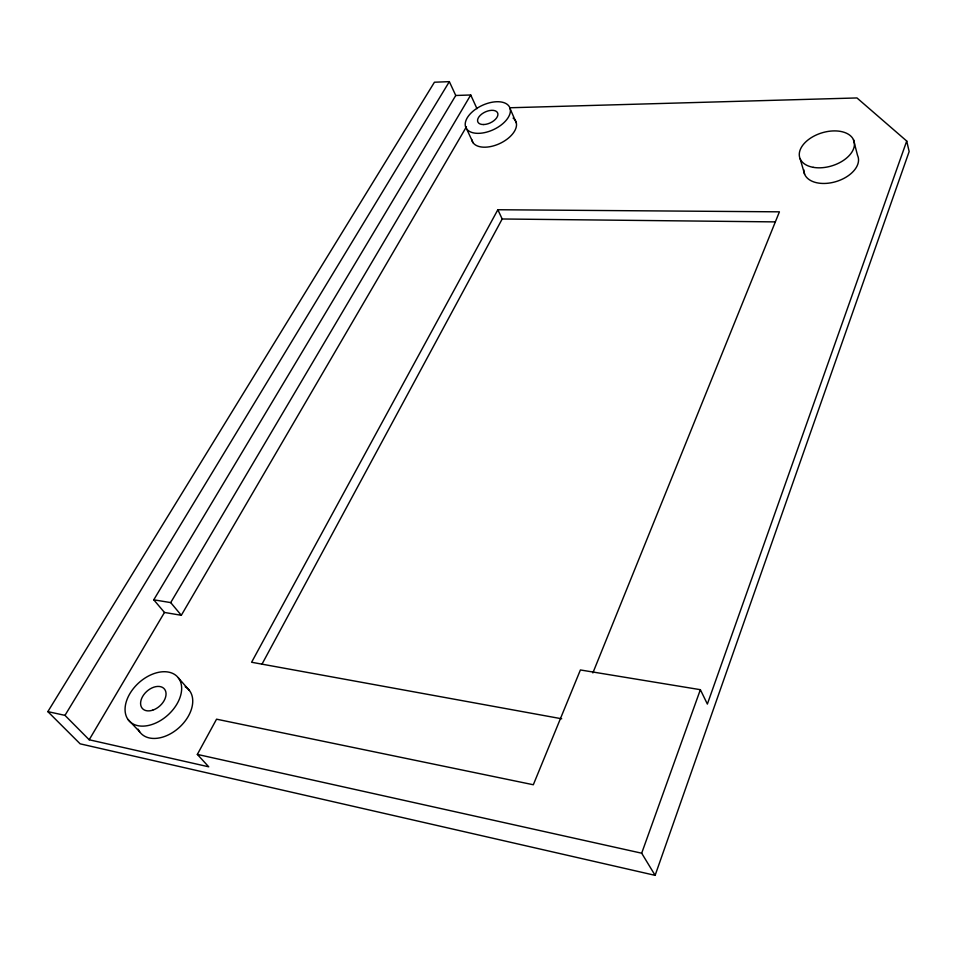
<?xml version="1.0" encoding="UTF-8"?>
<svg xmlns="http://www.w3.org/2000/svg" width="957" height="957" viewBox="0 0 957 957"><rect width="100%" height="100%" fill="white"/><g stroke="black" fill="none" stroke-linecap="round" stroke-linejoin="round"><path stroke-width="1.44" d="M466.442 126.743L181.316 615.291L164.472 612.456L153.766 599.812L455.747 95.485L449.347 81.644L434.442 82.218L47.85 711.625L80.137 743.828L655.126 875.356L909.15 151.553L906.722 141.05L856.97 97.949L509.758 107.77M906.722 141.05L707.367 704.065L700.368 689.686L580.397 669.96L533.324 784.752L216.557 719.186L197.345 754.403L208.722 766.808L89.192 739.773L64.98 715.369L47.85 711.625M655.126 875.356L641.68 853.201L700.368 689.686M592.873 672.915L779.417 211.832L497.843 209.739L251.595 662.256L561.699 718.779M262.003 664.134L502.186 218.986L497.843 209.739M89.192 739.773L164.472 612.456M153.766 599.812L170.705 602.599L470.736 94.982L455.747 95.485M64.98 715.369L449.347 81.644M502.186 218.986L775.122 221.892M197.345 754.403L641.68 853.201M127.987 719.449L139.602 731.722M178.397 677.927A32.705 21.712 -42.1 0 1 152.283 724.401A32.705 21.712 -42.1 0 1 129.422 694.435A32.705 21.712 -42.1 0 1 178.397 677.927L189.438 690.499M170.705 602.599L181.316 615.291M466.657 128.956L473.069 142.749M470.736 94.982L476.981 108.691M510.248 109.026A24.14 13.362 -24.9 0 1 478.931 133.334A24.14 13.362 -24.9 0 1 474.241 110.222A24.14 13.362 -24.9 0 1 510.248 109.026L516.349 122.986M800.1 158.683L804.622 174.21M853.453 139.638L857.544 155.405A28.136 17.286 -17 0 1 834.683 181.974A28.136 17.286 -17 0 1 803.796 169.772M185.203 686.743A32.382 21.724 -42.4 0 1 179.162 727.559A32.382 21.724 -42.4 0 1 138.179 729.21M513.096 118.106A23.961 13.422 -24.9 0 1 501.348 142.76A23.961 13.422 -24.9 0 1 471.717 139.507M813.223 167.331A28.375 17.238 -17.1 0 0 854.445 144.064A28.375 17.238 -17.1 0 0 812.912 136.684A28.375 17.238 -17.1 0 0 813.223 167.331M483.692 124.542A10.862 6.005 -24.9 0 0 497.855 113.644A10.862 6.005 -24.9 0 0 481.694 114.098A10.862 6.005 -24.9 0 0 483.692 124.542M152.737 710.154A14.714 9.773 -42.1 0 0 164.628 689.267A14.714 9.773 -42.1 0 0 142.593 696.552A14.714 9.773 -42.1 0 0 152.737 710.154"/></g></svg>
